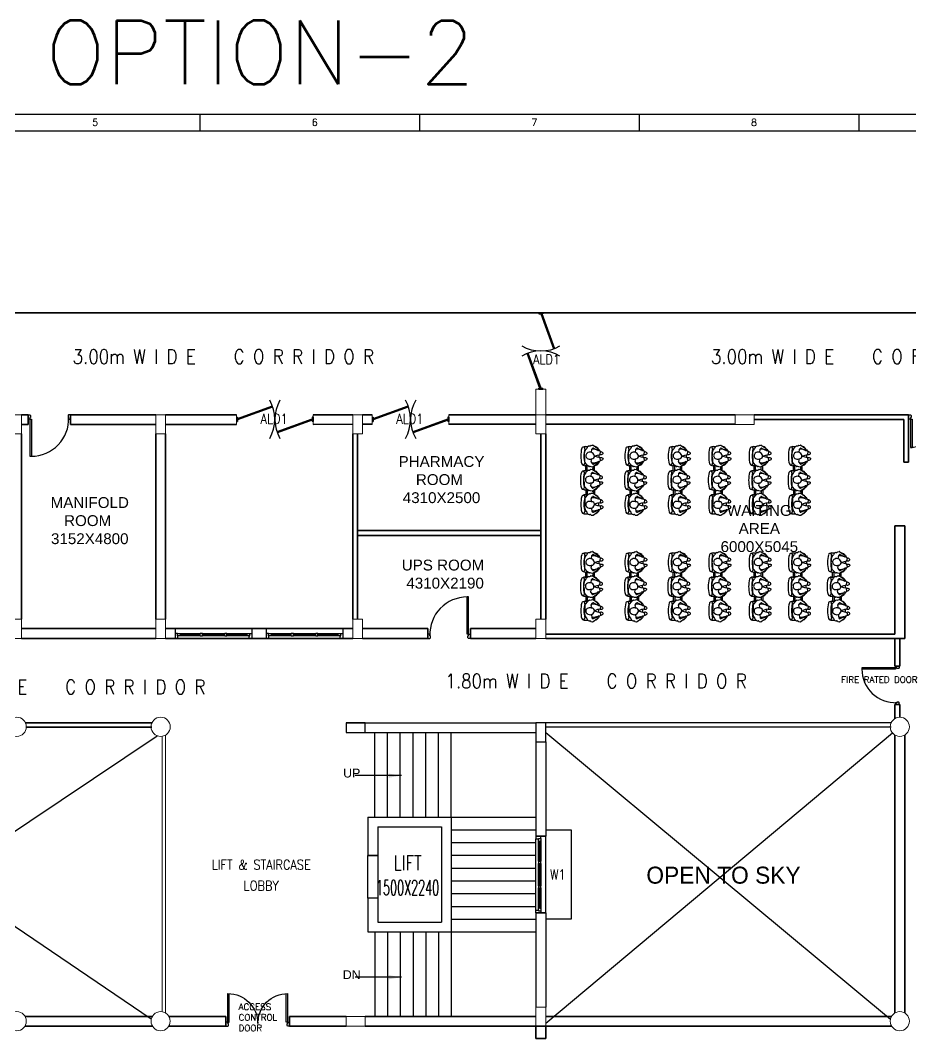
# Model space of a CAD drawing. Extents: x 2733443 to 3206532, y -1516114 to -1264405.
# Drawn here: x 3004107 to 3025033, y -1316070 to -1292125 of the extents above; entities that cross this region are included whole.
import ezdxf
from ezdxf.enums import TextEntityAlignment as Align

# ---------------------------------------------------------------- set-up
doc = ezdxf.new("R2010")
doc.units = 0
doc.header["$MEASUREMENT"] = 0
doc.linetypes.add('1', pattern=[0, 0, 0])
doc.layers.get('0').update_dxf_attribs({"color": 250, "linetype": '1'})
for name, color, linetype in [('ALD1', 7, 'Continuous'), ('DOOR', 40, 'Continuous'), ('FURN', 31, 'Continuous'), ('Plan', 44, 'Continuous'), ('Railing', 34, '1'), ('stairscas', 7, 'Continuous'), ('TEXT', 5, '1'), ('TITLE', 7, 'Continuous')]:
    doc.layers.add(name, color=color, linetype=linetype)
for name, color, linetype, lineweight in [('Column', 162, 'Continuous', 13), ('WALL', 7, '1', 35), ('windows', 4, 'Continuous', 0)]:
    doc.layers.add(name, color=color, linetype=linetype, lineweight=lineweight)
doc.styles.add('ARI', font='arial.ttf')
doc.styles.add('ARIAL', font='arial.ttf')
doc.styles.add('MSK', font='g13f12w.shx')
doc.styles.add('ROMANS', font='romans.shx')
doc.styles.add('RT', font='romant.shx')
doc.dimstyles.new('MM', dxfattribs={"dimscale": 0, "dimtxt": 230, "dimasz": 60, "dimexe": 100, "dimexo": 0.0625, "dimgap": 25, "dimtad": 0, "dimdec": 0, "dimzin": 0, "dimdsep": 46, "dimtxsty": 'ROMANS', "dimblk": 'OBLIQUE', "dimcen": 0.09, "dimdle": 100, "dimclrd": 5, "dimclre": 5, "dimclrt": 6, "dimadec": 0, "dimazin": 0, "dimtfac": 1, "dimtdec": 0, "dimtofl": 0, "dimtmove": 1, "dimatfit": 3, "dimfxl": 1, "dimfrac": 2, "dimtolj": 1, "dimtzin": 0, "dimarcsym": 0})

# ---------------------------------------------------------------- blocks, each defined once
blk = doc.blocks.new('21500')
at = {"layer": 'DOOR'}
for p, q in [((45, 100), (45, 770)), ((45, 770), (80, 770)), ((80, 100), (80, 770)), ((1420, 100), (1420, 770)), ((1455, 770), (1420, 770)), ((1455, 100), (1455, 770)), ((45, 100), (80, 100)), ((45, 0), (45, 2.5)), ((60, 15), (57.5, 15)), ((1455, 100), (1420, 100)), ((1440, 15), (1442.5, 15)), ((1455, 0), (1455, 2.5))]:
    blk.add_line(p, q, dxfattribs=at)
for points in [[(60, 65), (45, 65), (45, 100), (0, 100), (0, 0), (45, 0)], [(60, 15), (60, 65)], [(1440, 65), (1455, 65), (1455, 100), (1500, 100), (1500, 0), (1455, 0)], [(1440, 15), (1440, 65)]]:
    blk.add_lwpolyline(points, dxfattribs=at)
at = {"layer": 'DOOR', "color": 145}
for centre, start, end in [((45, 65), 0, 90), ((1455, 65), 90, 180)]:
    blk.add_arc(centre, 705, start, end, dxfattribs=at)
at = {"layer": 'DOOR'}
for centre, start, end in [((45, 15), 270, 0), ((1455, 15), 180, 270)]:
    blk.add_arc(centre, 12.5, start, end, dxfattribs=at)
blk = doc.blocks.new('Z$W@#5624')
at = {"layer": 'DOOR'}
for p, q in [((19, 470), (840, 769)), ((28, 446), (849, 745)), ((0, 400), (0, 499)), ((0, 499), (25, 499)), ((25, 400), (25, 499)), ((183, 529), (192, 506)), ((188, 518), (680, 697)), ((676, 709), (685, 685)), ((1798, 499), (1773, 499)), ((1773, 400), (1773, 499)), ((1798, 400), (1798, 499)), ((0, 400), (25, 400)), ((19, 470), (28, 446)), ((1770, 453), (949, 154)), ((1779, 429), (957, 130)), ((1610, 381), (1117, 202)), ((1614, 369), (1606, 393)), ((1779, 429), (1770, 453)), ((1798, 400), (1773, 400)), ((1113, 214), (1122, 190))]:
    blk.add_line(p, q, dxfattribs=at)
at = {"layer": 'DOOR', "color": 145}
for centre, start_param, end_param in [((0, 449), 2.617994, 3.665191), ((1798, 449), -0.523599, 0.523599)]:
    blk.add_ellipse(centre, major_axis=(-899, 0), ratio=1, start_param=start_param, end_param=end_param, dxfattribs=at)
blk = doc.blocks.new('A$C1BA14061')
at = {"layer": 'TITLE', "color": 7}
for p, q in [((0, 0), (203982, 0)), ((84942, -1290), (84942, 0)), ((101948, -1290), (101948, 0)), ((118954, -1290), (118954, 0)), ((135959, -1290), (135959, 0))]:
    blk.add_line(p, q, dxfattribs=at)
at = {"layer": 'TITLE'}
blk.add_line((1204, -1290), (202692, -1290), dxfattribs=at)
at = {"layer": 'TITLE', "color": 7, "style": 'ROMANS', "width": 1}
for s, p in [('5', (76802, -626)), ('6', (93808, -626)), ('7', (110813, -626)), ('8', (127819, -626))]:
    blk.add_text(s, height=535, dxfattribs=at).set_placement(p, align=Align.MIDDLE)
blk = doc.blocks.new('6w')
at = {"layer": 'Plan'}
for p, q in [((-36, 9.2), (-36, 0)), ((36, 9.2), (36, 0))]:
    blk.add_line(p, q, dxfattribs=at)
at = {"layer": 'Plan', "color": 143}
for p, q in [((-36, 9.2), (36, 9.2)), ((-33.5, 2.5), (-12.5, 2.5)), ((-33.5, 0), (33.5, 0)), ((-31, 4), (-31.5, 4)), ((-31.5, 3.25), (-31.5, 4)), ((-31.5, 3.61), (-12.5, 3.61)), ((-31.5, 3.25), (-31, 3.25)), ((-31, 4.5), (-31, 4)), ((-31, 2.5), (-31, 3.25)), ((-10.5, 3.61), (10.5, 3.61)), ((-10.5, 2.5), (10.5, 2.5)), ((34, 4.5), (12.5, 4.5)), ((12.5, 3.61), (31.5, 3.61)), ((12.5, 2.5), (33.5, 2.5)), ((31, 4.5), (31, 4)), ((31, 4), (31.5, 4)), ((31.5, 3.25), (31, 3.25)), ((31, 2.5), (31, 3.25)), ((31.5, 4), (31.5, 3.25))]:
    blk.add_line(p, q, dxfattribs=at)
at = {"layer": 'Plan', "color": 40}
for p, q in [((-12.5, 2.5), (-12.5, 4.5)), ((-12.5, 4.5), (-10.5, 4.5)), ((-10.5, 2.5), (-12.5, 2.5)), ((-10.5, 2.5), (-10.5, 4.5)), ((10.5, 4.5), (12.5, 4.5)), ((10.5, 2.5), (10.5, 4.5)), ((12.5, 2.5), (10.5, 2.5)), ((12.5, 2.5), (12.5, 4.5))]:
    blk.add_line(p, q, dxfattribs=at)
for points in [[(-34, 4.5), (-36, 4.5), (-36, 0), (-33.5, 0), (-33.5, 2.5), (-34, 2.5), (-34, 4.5)], [(34, 4.5), (36, 4.5), (36, 0), (33.5, 0), (33.5, 2.5), (34, 2.5), (34, 4.5)]]:
    blk.add_lwpolyline(points, close=True, dxfattribs=at)
at = {"layer": 'Plan', "color": 143}
for points in [[(-12.5, 4.5), (-34, 4.5)], [(10.5, 4.5), (-10.5, 4.5)]]:
    blk.add_lwpolyline(points, dxfattribs=at)
blk = doc.blocks.new('_Oblique')
at = {"color": 0, "linetype": 'ByBlock', "lineweight": -2}
blk.add_line((-0.5, -0.5), (0.5, 0.5), dxfattribs=at)
blk = doc.blocks.new('A$C718A0427')
at = {"layer": 'FURN', "color": 8}
for p, q in [((5, 278), (0, 248)), ((16, 299), (7, 285)), ((18, 330), (19, 309)), ((33, 419), (33, 357)), ((119, 419), (76, 385)), ((92, 261), (77, 249)), ((170, 271), (92, 261)), ((196, 434), (127, 423)), ((221, 433), (196, 434)), ((248, 438), (225, 433)), ((314, 425), (248, 438)), ((403, 426), (318, 425)), ((398, 279), (437, 249)), ((478, 363), (415, 421)), ((499, 334), (478, 363)), ((481, 423), (481, 359)), ((600, 403), (481, 403)), ((600, 370), (481, 370)), ((500, 302), (502, 322)), ((508, 282), (500, 302)), ((514, 248), (508, 282)), ((567, 258), (572, 292)), ((632, 155), (570, 245)), ((572, 292), (580, 312)), ((580, 312), (578, 332)), ((582, 344), (603, 373)), ((600, 433), (600, 369)), ((603, 373), (666, 431)), ((683, 289), (643, 259)), ((678, 436), (763, 435)), ((766, 435), (832, 448)), ((832, 448), (856, 443)), ((860, 443), (884, 444)), ((884, 444), (953, 433)), ((911, 281), (989, 271)), ((961, 429), (1004, 395)), ((989, 271), (1004, 259)), ((1078, 245), (1015, 155)), ((1048, 429), (1048, 367)), ((1048, 403), (1167, 403)), ((1048, 370), (1167, 370)), ((1063, 340), (1062, 319)), ((1065, 309), (1073, 295)), ((1076, 288), (1081, 258)), ((1134, 248), (1139, 282)), ((1139, 282), (1147, 302)), ((1147, 302), (1145, 322)), ((1149, 334), (1170, 363)), ((1167, 423), (1167, 359)), ((1170, 363), (1233, 421)), ((1250, 279), (1210, 249)), ((1245, 426), (1329, 425)), ((1333, 425), (1399, 438)), ((1399, 438), (1422, 433)), ((1427, 433), (1451, 434)), ((1451, 434), (1520, 423)), ((1478, 271), (1556, 261)), ((1528, 419), (1571, 385)), ((1556, 261), (1571, 249)), ((1615, 419), (1615, 357)), ((1630, 330), (1629, 309)), ((1632, 299), (1640, 285)), ((1643, 278), (1648, 248)), ((3, 235), (66, 144)), ((66, 144), (83, 123)), ((71, 228), (107, 150)), ((83, 123), (91, 118)), ((93, 115), (93, 109)), ((97, 102), (127, 82)), ((107, 150), (112, 136)), ((112, 136), (114, 127)), ((120, 105), (127, 100)), ((123, 93), (120, 105)), ((132, 86), (123, 93)), ((131, 101), (127, 111)), ((127, 100), (130, 99)), ((130, 99), (131, 101)), ((225, 102), (289, 102)), ((384, 109), (380, 99)), ((390, 93), (382, 86)), ((384, 98), (389, 103)), ((387, 82), (417, 102)), ((389, 103), (394, 107)), ((393, 103), (390, 93)), ((407, 150), (402, 136)), ((442, 228), (407, 150)), ((420, 109), (421, 115)), ((423, 118), (431, 123)), ((431, 123), (448, 144)), ((448, 144), (511, 235)), ((599, 203), (489, 203)), ((583, 235), (511, 235)), ((650, 133), (632, 155)), ((638, 238), (674, 160)), ((658, 128), (650, 133)), ((660, 119), (660, 125)), ((694, 92), (664, 112)), ((674, 160), (679, 146)), ((692, 113), (686, 117)), ((687, 113), (690, 103)), ((690, 103), (699, 96)), ((697, 108), (692, 113)), ((696, 119), (701, 109)), ((856, 112), (792, 112)), ((949, 96), (957, 103)), ((950, 111), (954, 121)), ((951, 109), (950, 111)), ((954, 110), (951, 109)), ((961, 115), (954, 110)), ((984, 112), (954, 92)), ((957, 103), (961, 115)), ((969, 146), (967, 137)), ((974, 160), (969, 146)), ((1009, 238), (974, 160)), ((988, 125), (987, 119)), ((998, 133), (990, 128)), ((1015, 155), (998, 133)), ((1049, 203), (1158, 203)), ((1071, 235), (1137, 235)), ((1199, 144), (1137, 235)), ((1217, 123), (1199, 144)), ((1205, 228), (1241, 150)), ((1225, 118), (1217, 123)), ((1227, 109), (1227, 115)), ((1261, 82), (1231, 102)), ((1241, 150), (1246, 136)), ((1259, 103), (1253, 107)), ((1254, 103), (1257, 93)), ((1257, 93), (1265, 86)), ((1264, 98), (1259, 103)), ((1263, 109), (1268, 99)), ((1423, 102), (1359, 102)), ((1516, 101), (1521, 111)), ((1518, 99), (1516, 101)), ((1516, 86), (1524, 93)), ((1521, 100), (1518, 99)), ((1528, 105), (1521, 100)), ((1551, 102), (1521, 82)), ((1524, 93), (1528, 105)), ((1536, 136), (1534, 127)), ((1541, 150), (1536, 136)), ((1576, 228), (1541, 150)), ((1555, 115), (1554, 109)), ((1565, 123), (1556, 118)), ((1582, 144), (1565, 123)), ((1645, 235), (1582, 144))]:
    blk.add_line(p, q, dxfattribs=at)
for points in [[(111, 138), (112, 153), (96, 222), (98, 260)], [(415, 266), (418, 222), (402, 153), (403, 138)], [(665, 276), (662, 232), (679, 163), (678, 148)], [(969, 148), (969, 163), (985, 232), (983, 270)], [(1232, 266), (1229, 222), (1246, 153), (1245, 138)], [(1536, 138), (1535, 153), (1552, 222), (1550, 260)]]:
    blk.add_lwpolyline(points, dxfattribs=at)
for points in [[(384, 82), (363, 59, -0.259848), (357, 57), (301, 66, -0.302547), (296, 71), (283, 128), (266, 180), (255, 193), (247, 180), (231, 128), (218, 71, -0.302547), (212, 66), (157, 57, -0.259848), (151, 59), (130, 82)], [(697, 92), (718, 69, 0.259848), (724, 67), (779, 76, 0.302547), (785, 81), (798, 138), (814, 190), (826, 203), (833, 190), (850, 138), (863, 81, 0.302547), (868, 76), (923, 67, 0.259848), (930, 69), (950, 92)], [(1264, 82), (1285, 59, 0.259848), (1291, 57), (1346, 66, 0.302547), (1352, 71), (1365, 128), (1381, 180), (1393, 193), (1400, 180), (1417, 128), (1430, 71, 0.302547), (1435, 66), (1490, 57, 0.259848), (1497, 59), (1517, 82)]]:
    blk.add_lwpolyline(points, format="xyb", dxfattribs=at)
for points in [[(306, 5, 0.28165), (326, 3, 0.281432), (363, 59, -0.259848), (357, 57), (301, 66, -0.302547), (296, 71, 0.254294)], [(775, 15, -0.28165), (755, 13, -0.281432), (718, 69, 0.259848), (724, 67), (779, 76, 0.302547), (785, 81, -0.254294)], [(1342, 5, -0.28165), (1322, 3, -0.281432), (1285, 59, 0.259848), (1291, 57), (1346, 66, 0.302547), (1352, 71, -0.254294)]]:
    blk.add_lwpolyline(points, format="xyb", close=True, dxfattribs=at)
for centre, radius, start, end in [((82, 465), 36.6, 105.639, 285.639), ((239, -97), 620, 88.3753, 105.639), ((274, -97), 620, 74.361, 91.6247), ((432, 465), 36.6, 254.361, 74.361), ((705, 429), 106, 151.0301, 180), ((649, 475), 36.6, 105.639, 285.639), ((806, -87), 620, 88.3753, 105.639), ((841, -87), 620, 74.361, 91.6247), ((999, 475), 36.6, 254.361, 74.361), ((942, 429), 106, 0, 28.9699), ((1216, 465), 36.6, 105.639, 285.639), ((1373, -97), 620, 88.3753, 105.639), ((1408, -97), 620, 74.361, 91.6247), ((1566, 465), 36.6, 254.361, 74.361), ((17, 245), 17.5, 170.8481, 214.7522), ((22, 276), 17.5, 148.0246, 170.8481), ((1, 308), 17.5, 328.0246, 2.8591), ((97, 303), 84.1, 104.4561, 161.4627), ((138, 419), 106, 151.0301, 180), ((87, 235), 17.5, 127.6009, 204.4875), ((239, -97), 547, 88.1581, 105.639), ((130, 405), 17.5, 99.3001, 128.6806), ((275, 307), 111, 141.3111, 195.5429), ((268, 306), 105, 195.5429, 253.9718), ((247, 330), 75.4, 33.3122, 141.3111), ((222, 450), 17.5, 267.1355, 281.8973), ((257, 265), 62.5, 253.9718, 8.0509), ((274, -97), 547, 74.361, 91.8419), ((223, 314), 104, 337.1497, 33.3122), ((318, 442), 17.5, 258.8982, 270.8191), ((316, 448), 179, 271.1807, 291.4261), ((387, 265), 17.5, 52.3991, 111.4261), ((403, 408), 17.5, 47.3161, 90.8191), ((427, 235), 17.5, 335.5125, 52.3991), ((375, 419), 106, 0, 28.9699), ((485, 324), 17.5, 354.2936, 36.1379), ((496, 245), 17.5, 325.2478, 9.1519), ((584, 255), 17.5, 170.8481, 214.7522), ((596, 334), 17.5, 143.8621, 185.7064), ((654, 245), 17.5, 127.6009, 204.4875), ((806, -87), 547, 88.1581, 105.639), ((678, 418), 17.5, 89.1809, 132.6839), ((693, 275), 17.5, 68.5739, 127.6009), ((765, 458), 179, 248.5739, 268.8193), ((857, 324), 104, 146.6878, 202.8503), ((824, 275), 62.5, 171.9491, 286.0282), ((763, 452), 17.5, 269.1809, 281.1018), ((834, 340), 75.4, 38.6889, 146.6878), ((841, -87), 547, 74.361, 91.8419), ((812, 316), 105, 286.0282, 344.4571), ((859, 460), 17.5, 258.1027, 272.8645), ((806, 317), 111, 344.4571, 38.6889), ((950, 416), 17.5, 51.3194, 80.6999), ((983, 313), 84.1, 18.5373, 75.5439), ((993, 245), 17.5, 335.5125, 52.3991), ((1079, 318), 17.5, 177.1409, 211.9754), ((1058, 286), 17.5, 9.1519, 31.9754), ((1063, 255), 17.5, 325.2478, 9.1519), ((1151, 245), 17.5, 170.8481, 214.7522), ((1163, 324), 17.5, 143.8621, 185.7064), ((1272, 419), 106, 151.0301, 180), ((1221, 235), 17.5, 127.6009, 204.4875), ((1373, -97), 547, 88.1581, 105.639), ((1245, 408), 17.5, 89.1809, 132.6839), ((1260, 265), 17.5, 68.5739, 127.6009), ((1332, 448), 179, 248.5739, 268.8193), ((1424, 314), 104, 146.6878, 202.8503), ((1391, 265), 62.5, 171.9491, 286.0282), ((1330, 442), 17.5, 269.1809, 281.1018), ((1401, 330), 75.4, 38.6889, 146.6878), ((1408, -97), 547, 74.361, 91.8419), ((1379, 306), 105, 286.0282, 344.4571), ((1426, 450), 17.5, 258.1027, 272.8645), ((1373, 307), 111, 344.4571, 38.6889), ((1517, 405), 17.5, 51.3194, 80.6999), ((1550, 303), 84.1, 18.5373, 75.5439), ((1560, 235), 17.5, 335.5125, 52.3991), ((1509, 419), 106, 0, 28.9699), ((1646, 308), 17.5, 177.1409, 211.9754), ((1625, 276), 17.5, 9.1519, 31.9754), ((1630, 245), 17.5, 325.2478, 9.1519), ((138, 208), 106, 190.1847, 244.5593), ((89, 115), 3.85, 3.5615, 58.3672), ((102, 109), 8.38, 183.5615, 235.7532), ((106, 108), 20.4, 6.9092, 68.3871), ((128, 86), 4.21, 251.3857, 341.4191), ((130, 85), 1.82, 341.4191, 51.447), ((220, 61), 70, 181.2733, 239.4641), ((190, 19), 19.3, 254.3632, 317.2828), ((157, 50), 64.2, 317.3296, 18.8978), ((384, 102), 5.12, 218.4181, 239.2946), ((382, 100), 2.26, 239.2946, 315.0334), ((383, 85), 1.82, 128.553, 198.5809), ((386, 86), 4.21, 198.5809, 288.6143), ((405, 107), 20.9, 103.9888, 173.5389), ((390, 105), 4.3, 322.4637, 18.4149), ((394, 133), 8.61, 315.435, 18.1784), ((412, 109), 8.38, 304.2468, 356.4385), ((375, 208), 106, 295.4407, 349.8153), ((425, 115), 3.85, 121.6328, 176.4385), ((705, 218), 106, 190.1847, 244.5593), ((656, 125), 3.85, 3.5615, 58.3672), ((669, 119), 8.38, 183.5615, 235.7532), ((687, 143), 8.61, 161.8216, 224.565), ((676, 117), 20.9, 6.4611, 76.0112), ((691, 115), 4.3, 161.5851, 217.5363), ((695, 96), 4.21, 251.3857, 341.4191), ((698, 110), 2.26, 224.9666, 300.7054), ((697, 95), 1.82, 341.4191, 51.447), ((697, 112), 5.12, 300.7054, 321.5819), ((924, 60), 64.2, 161.1022, 222.6704), ((891, 29), 19.3, 222.7172, 285.6368), ((860, 71), 70, 300.5359, 358.7267), ((950, 95), 1.82, 128.553, 198.5809), ((952, 96), 4.21, 198.5809, 288.6143), ((974, 118), 20.4, 111.6129, 173.0908), ((979, 119), 8.38, 304.2468, 356.4385), ((942, 218), 106, 295.4407, 349.8153), ((992, 125), 3.85, 121.6328, 176.4385), ((1272, 208), 106, 190.1847, 244.5593), ((1223, 115), 3.85, 3.5615, 58.3672), ((1235, 109), 8.38, 183.5615, 235.7532), ((1254, 133), 8.61, 161.8216, 224.565), ((1243, 107), 20.9, 6.4611, 76.0112), ((1257, 105), 4.3, 161.5851, 217.5363), ((1262, 86), 4.21, 251.3857, 341.4191), ((1265, 100), 2.26, 224.9666, 300.7054), ((1264, 85), 1.82, 341.4191, 51.447), ((1264, 102), 5.12, 300.7054, 321.5819), ((1491, 50), 64.2, 161.1022, 222.6704), ((1458, 19), 19.3, 222.7172, 285.6368), ((1427, 61), 70, 300.5359, 358.7267), ((1517, 85), 1.82, 128.553, 198.5809), ((1519, 86), 4.21, 198.5809, 288.6143), ((1541, 108), 20.4, 111.6129, 173.0908), ((1546, 109), 8.38, 304.2468, 356.4385), ((1509, 208), 106, 295.4407, 349.8153), ((1559, 115), 3.85, 121.6328, 176.4385)]:
    blk.add_arc(centre, radius, start, end, dxfattribs=at)
blk = doc.blocks.new('ddoor')
at = {"layer": 'DOOR', "lineweight": 25}
for p, q in [((50, 0), (-50, 0)), ((-50, 0), (-50, -45)), ((50, -45), (50, 0)), ((-50, -45), (-47, -45)), ((-35, -60), (-35, -57)), ((-35, -60), (15, -60)), ((15, -60), (15, -45)), ((15, -45), (50, -45)), ((50, -45), (720, -45)), ((50, -45), (50, -80)), ((50, -80), (720, -80)), ((50, -1420), (720, -1420)), ((50, -1455), (50, -1420)), ((-50, -1500), (-50, -1455)), ((-50, -1455), (-47, -1455)), ((50, -1500), (-50, -1500)), ((50, -1500), (-50, -1500)), ((-35, -1440), (-35, -1442)), ((-35, -1440), (15, -1440)), ((15, -1440), (15, -1455)), ((15, -1455), (50, -1455)), ((50, -1455), (720, -1455)), ((50, -1455), (50, -1500))]:
    blk.add_line(p, q, dxfattribs=at)
for centre, start, end in [((-35, -45), 180, 270), ((-35, -1455), 90, 180)]:
    blk.add_arc(centre, 12.5, start, end, dxfattribs=at)
at = {"layer": 'DOOR', "color": 146, "lineweight": 25, "true_color": 0x105689}
for centre, start, end in [((15, -45), 270, 0), ((15, -1455), 0, 90)]:
    blk.add_arc(centre, 705, start, end, dxfattribs=at)
blk = doc.blocks.new('A$C19B8274B')
at = {"layer": 'DOOR'}
for p, q in [((-45, 925), (-80, 925)), ((-80, 50), (-80, 925)), ((-45, 50), (-45, 925)), ((-45, 50), (-80, 50)), ((-955, -50), (-955, -47.5)), ((-940, -35), (-942.5, -35)), ((-60, -35), (-57.5, -35)), ((-45, -50), (-45, -47.5))]:
    blk.add_line(p, q, dxfattribs=at)
for points in [[(-940, 15), (-955, 15), (-955, 50), (-1000, 50), (-1000, -50), (-955, -50)], [(-940, -35), (-940, 15)], [(-60, 15), (-45, 15), (-45, 50), (0, 50), (0, -50), (-45, -50)], [(-60, -35), (-60, 15)]]:
    blk.add_lwpolyline(points, dxfattribs=at)
at = {"layer": 'DOOR', "color": 145}
blk.add_arc((-80, 50), 875, 90, 182.29244, dxfattribs=at)
at = {"layer": 'DOOR'}
for centre, start, end in [((-955, -35), 270, 0), ((-45, -35), 180, 270)]:
    blk.add_arc(centre, 12.5, start, end, dxfattribs=at)

msp = doc.modelspace()

# ---------------------------------------------------------------- linework, layer by layer
at = {"layer": 'Column'}
for points in [[(3003906.5984, -1301849.3945), (3004136.5984, -1301849.3945), (3004136.5984, -1301399.3945), (3003906.5984, -1301399.3945)], [(3007518.265, -1301849.3945), (3007288.265, -1301849.3945), (3007288.265, -1301399.3945), (3007518.265, -1301399.3945)], [(3012148.265, -1301849.3945), (3011918.265, -1301849.3945), (3011918.265, -1301399.3945), (3012148.265, -1301399.3945)], [(3020908.1809, -1301399.3945), (3020908.1809, -1301629.3945), (3021358.1809, -1301629.3945), (3021358.1809, -1301399.3945)], [(3003906.5984, -1306659.3945), (3004136.5984, -1306659.3945), (3004136.5984, -1306209.3945), (3003906.5984, -1306209.3945)], [(3007288.265, -1306659.3945), (3007518.265, -1306659.3945), (3007518.265, -1306209.3945), (3007288.265, -1306209.3945)], [(3011918.265, -1306659.3945), (3012148.265, -1306659.3945), (3012148.265, -1306209.3945), (3011918.265, -1306209.3945)], [(3016226.5884, -1306659.3945), (3016456.5884, -1306659.3945), (3016456.5884, -1306209.3945), (3016226.5884, -1306209.3945)], [(3016456.5884, -1315329.3945), (3016226.5884, -1315329.3945), (3016226.5884, -1315779.3945), (3016456.5884, -1315779.3945)], [(3011763.4867, -1315549.3945), (3011763.4867, -1315779.3945), (3012213.4867, -1315779.3945), (3012213.4867, -1315549.3945)]]:
    msp.add_lwpolyline(points, close=True, dxfattribs=at)
msp.add_lwpolyline([(3016456.5884, -1301849.3945), (3016456.5884, -1301399.3945), (3016226.5884, -1301399.3945), (3016226.5884, -1301849.3945), (3016456.5884, -1301849.3945)], dxfattribs=at)
at = {"layer": 'Column', "color": 3}
for centre in [(3004021.5984, -1308736.8945), (3007404.766, -1308736.8945), (3024778.265, -1308736.8945), (3004021.5984, -1315659.3945), (3007403.265, -1315659.3945), (3024778.265, -1315659.3945)]:
    msp.add_circle(centre, 225, dxfattribs=at)
at = {"layer": 'Railing', "color": 251, "lineweight": 5}
for p, q in [((3024663.265, -1301399.3945), (3021358.1809, -1301399.3945)), ((3007443.265, -1308958.5763), (3007443.265, -1315437.9786)), ((3007518.265, -1308931.17), (3007518.265, -1315466.0037))]:
    msp.add_line(p, q, dxfattribs=at)
at = {"layer": 'stairscas', "color": 251, "ltscale": 500}
for p, q in [((3011763.4867, -1308644.3945), (3016226.5884, -1308644.3945)), ((3024573.1583, -1308644.3945), (3016456.5884, -1308644.3945)), ((3024573.1583, -1308744.3945), (3016456.5884, -1308744.3945)), ((2997346.8754, -1308943.7113), (3007185.0383, -1315604.6031)), ((2997459.8215, -1315559.3945), (3007325.2807, -1308947.387)), ((3011763.4867, -1308874.3945), (3016226.5884, -1308874.3945)), ((3012436.5884, -1310859.3945), (3012436.5884, -1308874.3945)), ((3012736.5884, -1310859.3945), (3012736.5884, -1308874.3945)), ((3013036.5884, -1310859.3945), (3013036.5884, -1308874.3945)), ((3013336.5884, -1310859.3945), (3013336.5884, -1308874.3945)), ((3013636.5884, -1310859.3945), (3013636.5884, -1308874.3945)), ((3013936.5884, -1310859.3945), (3013936.5884, -1308874.3945)), ((3014236.5884, -1310859.3945), (3014236.5884, -1308874.3945)), ((3016456.5884, -1308874.3945), (3024558.0421, -1315613.2768)), ((3016456.5884, -1315704.3945), (3024604.2667, -1308879.5465)), ((3016226.5884, -1309094.3945), (3016226.5884, -1311311.8945)), ((3016456.5884, -1309094.3945), (3016456.5884, -1311311.8945)), ((3012276.5884, -1310859.3945), (3012276.5884, -1311763.9265)), ((3012276.5884, -1310859.3945), (3014236.5884, -1310859.3945)), ((3014236.5884, -1310859.3945), (3016226.5884, -1310859.3945)), ((3014236.5884, -1310859.3945), (3014236.5884, -1313559.3945)), ((3012506.5884, -1311089.3945), (3012506.5884, -1311763.9265)), ((3012506.5884, -1311089.3945), (3014006.5884, -1311089.3945)), ((3014006.5884, -1311089.3945), (3014006.5884, -1313329.3945)), ((3014236.5884, -1311159.3945), (3016226.5884, -1311159.3945)), ((3016226.5884, -1311311.8945), (3016456.5884, -1311311.8945)), ((3014236.5884, -1311459.3945), (3016226.5884, -1311459.3945)), ((3012506.5884, -1311763.9265), (3012276.5884, -1311763.9265)), ((3014236.5884, -1311759.3945), (3016226.5884, -1311759.3945)), ((3014236.5884, -1312059.3945), (3016226.5884, -1312059.3945)), ((3014236.5884, -1312359.3945), (3016226.5884, -1312359.3945)), ((3012506.5884, -1312763.9265), (3012276.5884, -1312763.9265)), ((3012276.5884, -1312763.9265), (3012276.5884, -1313559.3945)), ((3012506.5884, -1312763.9265), (3012506.5884, -1313329.3945)), ((3014236.5884, -1312659.3945), (3016226.5884, -1312659.3945)), ((3014236.5884, -1312959.3945), (3016226.5884, -1312959.3945)), ((3012506.5884, -1313329.3945), (3014006.5884, -1313329.3945)), ((3014236.5884, -1313259.3945), (3016226.5884, -1313259.3945)), ((3016226.5884, -1313111.8945), (3016226.5884, -1315329.3945)), ((3016226.5884, -1313111.8945), (3016456.5884, -1313111.8945)), ((3016456.5884, -1313111.8945), (3016456.5884, -1315329.3945)), ((3012276.5884, -1313559.3945), (3014236.5884, -1313559.3945)), ((3012436.5884, -1313559.3945), (3012436.5884, -1315549.3945)), ((3012736.5884, -1313559.3945), (3012736.5884, -1315549.3945)), ((3013036.5884, -1313559.3945), (3013036.5884, -1315549.3945)), ((3013336.5884, -1313559.3945), (3013336.5884, -1315549.3945)), ((3013636.5884, -1313559.3945), (3013636.5884, -1315549.3945)), ((3013936.5884, -1313559.3945), (3013936.5884, -1315549.3945)), ((3014236.5884, -1313559.3945), (3016226.5884, -1313559.3945)), ((3014236.5884, -1313559.3945), (3014236.5884, -1315549.3945))]:
    msp.add_line(p, q, dxfattribs=at)
for points in [[(3011763.4867, -1308644.3945), (3011763.4867, -1308874.3945), (3012213.4867, -1308874.3945), (3012213.4867, -1308644.3945)], [(3016456.5884, -1308644.3945), (3016226.5884, -1308644.3945), (3016226.5884, -1309094.3945), (3016456.5884, -1309094.3945)], [(3012276.5884, -1311763.9265), (3012506.5884, -1311763.9265), (3012506.5884, -1312763.9265), (3012276.5884, -1312763.9265)]]:
    msp.add_lwpolyline(points, close=True, dxfattribs=at)
msp.add_lwpolyline([(3016456.5883, -1311161.8945), (3017056.5884, -1311161.8945), (3017056.5884, -1313261.8945), (3016456.5883, -1313261.8945)], dxfattribs=at)
at = {"layer": 'WALL', "color": 251}
msp.add_line((3031593.1809, -1298999.3945), (2985435.765, -1298999.3945), dxfattribs=at)
at = {"layer": 'WALL', "color": 251, "lineweight": 5}
for p, q in [((3016226.5884, -1300799.3945), (3016456.5884, -1300799.3945)), ((3016226.5884, -1301399.3945), (3016226.5884, -1300799.3945)), ((3016456.5884, -1301399.3945), (3016456.5884, -1300799.3945)), ((3009188.2449, -1301399.3945), (3009188.2449, -1301629.3945)), ((3010988.2449, -1301399.3945), (3010988.2449, -1301629.3945)), ((3012378.5565, -1301399.3945), (3012148.265, -1301399.3945)), ((3012378.5565, -1301399.3945), (3012148.265, -1301399.3945)), ((3012378.5565, -1301399.3945), (3012378.5565, -1301629.3945)), ((3012378.5565, -1301399.3945), (3012378.5565, -1301629.3945)), ((3014178.5565, -1301399.3945), (3016226.5884, -1301399.3945)), ((3014178.5565, -1301399.3945), (3014178.5565, -1301629.3945)), ((3014178.5565, -1301399.3945), (3014178.5565, -1301629.3945)), ((3012148.265, -1301629.3945), (3012378.5565, -1301629.3945)), ((3012148.265, -1301629.3945), (3012378.5565, -1301629.3945)), ((3012148.265, -1301629.3945), (3012378.5565, -1301629.3945)), ((3012148.265, -1301629.3945), (3012378.5565, -1301629.3945)), ((3012378.5565, -1301624.3945), (3012378.5565, -1301629.3945)), ((3014178.5565, -1301624.3945), (3014178.5565, -1301629.3945)), ((3014178.5565, -1301629.3945), (3016226.5884, -1301629.3945))]:
    msp.add_line(p, q, dxfattribs=at)
at = {"layer": 'WALL'}
for p, q in [((3004136.5984, -1301399.3945), (3004286.5984, -1301399.3945)), ((3004286.5984, -1301399.3945), (3004286.5984, -1301629.3945)), ((3005286.5984, -1301399.3945), (3007288.265, -1301399.3945)), ((3005286.5984, -1301399.3945), (3005286.5984, -1301629.3945)), ((3007518.265, -1301399.3945), (3009188.2449, -1301399.3945)), ((3010988.2449, -1301399.3945), (3011918.265, -1301399.3945)), ((3012148.265, -1301399.3945), (3012378.5565, -1301399.3945)), ((3014178.5565, -1301399.3945), (3016226.5884, -1301399.3945)), ((3016456.5884, -1301399.3945), (3020908.1809, -1301399.3945)), ((3021358.1809, -1301399.3945), (3024663.265, -1301399.3945)), ((3024870.765, -1301514.3945), (3021358.1809, -1301514.3945)), ((3024663.265, -1301399.3945), (3024985.765, -1301399.3945)), ((3024870.765, -1302514.3945), (3024870.765, -1301514.3945)), ((3024985.765, -1301399.3945), (3024985.765, -1301514.3945)), ((3024985.765, -1301514.3945), (3024985.765, -1302514.3945)), ((3004136.5984, -1301629.3945), (3004286.5984, -1301629.3945)), ((3004136.5984, -1301849.3945), (3004136.5984, -1306209.3945)), ((3005286.5984, -1301629.3945), (3007288.265, -1301629.3945)), ((3007288.265, -1301849.3945), (3007288.265, -1306209.3945)), ((3007518.265, -1301629.3945), (3009188.2449, -1301629.3945)), ((3007518.265, -1301849.3945), (3007518.265, -1306209.3945)), ((3010988.2449, -1301626.7022), (3011918.265, -1301624.3945)), ((3011918.265, -1301849.3945), (3011918.265, -1306209.3945)), ((3012033.265, -1301849.3945), (3012033.265, -1306209.3945)), ((3012148.265, -1301624.3945), (3012378.5565, -1301624.3945)), ((3014178.5565, -1301624.3945), (3016226.5884, -1301624.3945)), ((3016341.5884, -1301849.3945), (3016341.5884, -1306209.3945)), ((3016456.5884, -1301624.3945), (3018548.265, -1301624.3945)), ((3016456.5884, -1301849.3945), (3016456.5884, -1306209.3945)), ((3018548.265, -1301624.3945), (3020908.1809, -1301624.3945)), ((3024985.765, -1302514.3945), (3024870.765, -1302514.3945)), ((3016341.5884, -1304124.3949), (3012033.265, -1304124.3949)), ((3012033.265, -1304239.3947), (3016341.5884, -1304239.3947)), ((3024663.265, -1304014.3945), (3024663.265, -1306559.3945)), ((3024663.265, -1304014.3945), (3024893.265, -1304014.3945)), ((3024893.265, -1304014.3945), (3024893.265, -1306659.3945)), ((3004286.5984, -1306429.3945), (3004136.5984, -1306429.3945)), ((3004286.5984, -1306429.3945), (3007288.265, -1306429.3945)), ((3007518.265, -1306429.3945), (3007668.265, -1306429.3945)), ((3007668.265, -1306429.3945), (3009903.265, -1306429.3945)), ((3009903.265, -1306429.3945), (3011918.265, -1306429.3945)), ((3012148.265, -1306429.3945), (3013437.4267, -1306429.3945)), ((3013437.4267, -1306429.3945), (3013688.4267, -1306429.3945)), ((3013688.4267, -1306429.3945), (3013688.4267, -1306659.3945)), ((3014688.4267, -1306429.3945), (3014688.4267, -1306659.3945)), ((3014688.4267, -1306429.3945), (3016226.5884, -1306429.3945)), ((3016456.5884, -1306559.3945), (3018548.265, -1306559.3945)), ((3018548.265, -1306559.3945), (3024663.265, -1306559.3945)), ((3004136.5984, -1306659.3945), (3004286.5984, -1306659.3945)), ((3004286.5984, -1306659.3945), (3007288.265, -1306659.3945)), ((3007518.265, -1306659.3945), (3007668.265, -1306659.3945)), ((3007668.265, -1306659.3945), (3011918.265, -1306659.3945)), ((3012148.265, -1306659.3945), (3013437.4267, -1306659.3945)), ((3013437.4267, -1306659.3945), (3013688.4267, -1306659.3945)), ((3014688.4267, -1306659.3945), (3016226.5884, -1306659.3945)), ((3016456.5884, -1306659.3945), (3024893.265, -1306659.3945)), ((3024663.265, -1306659.3945), (3024663.265, -1307311.3945)), ((3024778.265, -1307311.3945), (3024778.265, -1306659.3945)), ((3024663.265, -1307311.3945), (3024778.265, -1307311.3945)), ((3024663.265, -1308211.3945), (3024778.265, -1308211.3945)), ((3024663.265, -1308211.3945), (3024663.265, -1308543.5037)), ((3024778.265, -1308511.8945), (3024778.265, -1308211.3945)), ((3007199.6593, -1308644.3945), (3004226.705, -1308644.3945)), ((3007199.6593, -1308744.3945), (3004246.4733, -1308744.3945)), ((3024663.265, -1308930.2853), (3024663.265, -1315466.0037)), ((3024893.265, -1308930.2853), (3024893.265, -1315466.0037)), ((3004217.8762, -1315549.3945), (3007206.9872, -1315549.3945)), ((3007599.5429, -1315549.3945), (3008936.6353, -1315549.3945)), ((3008936.6353, -1315779.3945), (3008936.6353, -1315549.3945)), ((3010436.6353, -1315549.3945), (3011763.4867, -1315549.3945)), ((3010436.6353, -1315779.3945), (3010436.6353, -1315549.3945)), ((3012213.4867, -1315549.3945), (3016226.5884, -1315549.3945)), ((3016456.5884, -1315549.3945), (3024581.9872, -1315549.3945)), ((3004211.927, -1315779.3945), (3007212.9364, -1315779.3945)), ((3007593.5937, -1315779.3945), (3008936.6353, -1315779.3945)), ((3010436.6353, -1315779.3945), (3011763.4867, -1315779.3945)), ((3012213.4867, -1315779.3945), (3024587.9364, -1315779.3945)), ((3016226.5884, -1316069.7228), (3016226.5884, -1315779.3945)), ((3016456.5884, -1316069.7228), (3016456.5884, -1315784.2192)), ((3016226.5884, -1316069.7228), (3016456.5884, -1316069.7228))]:
    msp.add_line(p, q, dxfattribs=at)
at = {"layer": 'WALL', "linetype": 'ByBlock'}
msp.add_line((3016226.5884, -1316069.7228), (3016456.5884, -1316069.7228), dxfattribs=at)

# ---------------------------------------------------------------- block references
at = {"layer": 'DOOR', "color": 251, "linetype": 'Continuous', "lineweight": 5, "xscale": 1.001247151754797, "yscale": 1.001247151754797, "zscale": 1.001247151754797}
for p, rotation in [((3015891.5884, -1298999.3945), 270), ((3010988.2449, -1301055.8818), 180), ((3014178.5565, -1301055.8818), 180)]:
    msp.add_blockref('Z$W@#5624', p, dxfattribs=dict(at, rotation=rotation))
at = {"layer": 'DOOR', "linetype": 'Continuous', "rotation": 180}
msp.add_blockref('A$C19B8274B', (3004286.5984, -1301449.3945), dxfattribs=at)
at = {"layer": 'DOOR', "linetype": 'Continuous', "xscale": -1, "rotation": 180}
msp.add_blockref('21500', (3024985.765, -1301399.3945), dxfattribs=at)
at = {"layer": 'DOOR', "linetype": 'Continuous'}
msp.add_blockref('A$C19B8274B', (3014688.4267, -1306609.3945), dxfattribs=at)
at = {"layer": 'DOOR', "linetype": 'Continuous', "xscale": 0.8999999999999999, "yscale": 0.8999999999999999, "zscale": 0.8999999999999999, "rotation": 90}
msp.add_blockref('A$C19B8274B', (3024720.765, -1307311.3945), dxfattribs=at)
at = {"layer": 'FURN', "color": 251, "lineweight": 5, "rotation": 89.99999999999999}
for p in [(3017803.3442, -1303762.7692), (3018838.0076, -1303762.7692), (3019856.7534, -1303762.7692), (3020808.7534, -1303762.7692), (3021758.7534, -1303762.7692), (3022683.7534, -1303762.7692), (3017803.3442, -1306265.0418), (3018838.0076, -1306265.0418), (3019856.7534, -1306265.0418), (3020808.7534, -1306265.0418), (3021758.7534, -1306265.0418), (3022683.7534, -1306265.0418), (3023603.5853, -1306265.0418)]:
    msp.add_blockref('A$C718A0427', p, dxfattribs=at)
at = {"layer": 'stairscas', "color": 251, "ltscale": 500, "xscale": -25, "yscale": 25, "zscale": 24.99999999999242, "rotation": 270}
msp.add_blockref('6w', (3016226.5884, -1312211.8945), dxfattribs=at)
at = {"layer": 'TITLE', "xscale": 0.3035552556082519, "yscale": 0.3035553943041123, "zscale": 0.3035553665695551}
msp.add_blockref('A$C1BA14061', (2982551.6742, -1294331.5731), dxfattribs=at)
at = {"layer": 'WALL', "xscale": -1, "rotation": 270}
msp.add_blockref('ddoor', (3010436.6353, -1315729.3945), dxfattribs=at)
at = {"layer": 'windows', "color": 251, "lineweight": 5, "xscale": -25, "yscale": 25, "zscale": 24.99999999999242}
for p in [(3008648.265, -1306659.3945), (3010788.265, -1306659.3945)]:
    msp.add_blockref('6w', p, dxfattribs=at)

# ---------------------------------------------------------------- texts
at = {"layer": 'ALD1', "color": 251, "lineweight": 5, "style": 'ROMANS', "width": 0.85}
for p in [(3016475.2717, -1300213.1856), (3010071.479, -1301609.9354), (3013261.7906, -1301609.9354), (3013261.7906, -1301609.9354)]:
    msp.add_text('ALD1', height=230, dxfattribs=at).set_placement(p, align=Align.CENTER)
at = {"layer": 'stairscas', "color": 251, "ltscale": 500, "style": 'ARI'}
for s, p in [('UP', (3011895.4825, -1309928.5324)), ('DN', (3011895.4825, -1314669.5299))]:
    msp.add_text(s, height=208.08, dxfattribs=at).set_placement(p, align=Align.CENTER)
at = {"layer": 'stairscas', "color": 251, "ltscale": 500, "width": 0.85}
for s, style, p in [('LIFT & STAIRCASE', 'RT', (3009767.5055, -1312095.4339)), ('W1', 'ROMANS', (3016739.9225, -1312324.0751)), ('LOBBY', 'RT', (3009767.5055, -1312588.9128))]:
    msp.add_text(s, height=230, dxfattribs=dict(at, style=style)).set_placement(p, align=Align.CENTER)
at = {"layer": 'stairscas', "color": 251, "ltscale": 500, "attachment_point": 8}
for s, insert, char_height, width, style in [('{\\W0.75;LIFT\\P\\W0.55;1500X2240}', (3013208.7739, -1312694.2247), 350, 1732.234699, 'ROMANS'), ('OPEN TO SKY', (3020634.2178, -1312431.3301), 400, 8187.231718, 'MSK')]:
    msp.add_mtext(s, dxfattribs=dict(at, insert=insert, char_height=char_height, width=width, style=style))
at = {"layer": 'TEXT', "linetype": 'Continuous', "lineweight": 5, "style": 'RT', "width": 0.85}
for p in [(3008877.9438, -1300198.8272), (3008877.9438, -1300198.8272), (3023882.5716, -1300198.8272), (3023882.5716, -1300198.8272)]:
    msp.add_text('3.00m W I D E   C O R R I D O R', height=336.6, dxfattribs=at).set_placement(p, align=Align.CENTER)
at = {"layer": 'TEXT', "linetype": 'Continuous', "style": 'RT', "width": 0.85}
for p in [(3017641.1903, -1307829.9625), (3004915.8684, -1307966.2183)]:
    msp.add_text('1.80m W I D E   C O R R I D O R', height=336.6, dxfattribs=at).set_placement(p, align=Align.CENTER)
at = {"layer": 'TEXT', "char_height": 255, "width": 2454.157572, "attachment_point": 5, "style": 'ARIAL'}
for s, insert in [('PHARMACY ROOM  4310X2500', (3014006.7531, -1302925.7058)), ('MANIFOLD ROOM  3152X4800', (3005737.8353, -1303890.7182)), ('WAITING AREA 6000X5045', (3021476.9571, -1304076.4342)), ('UPS ROOM  4310X2190', (3014090.6666, -1305148.243))]:
    msp.add_mtext(s, dxfattribs=dict(at, insert=insert))
at = {"layer": 'TEXT', "char_height": 150, "attachment_point": 1, "style": 'ROMANS'}
for s, width, insert in [('FIRE RATED DOOR', 2226.227209, (3023402.1355, -1307551.7808)), ('ACCESS CONTROL DOOR', 1212.859684, (3009236.8983, -1315246.0206))]:
    msp.add_mtext_dynamic_manual_height_columns(s, width=width, gutter_width=1000, heights=[0], dxfattribs=dict(at, insert=insert))
at = {"layer": 'WALL', "insert": (3004695.4278, -1292125.3325), "char_height": 1500, "attachment_point": 1, "style": 'ROMANS'}
msp.add_mtext_dynamic_manual_height_columns('OPTION-2', width=44096.468564, gutter_width=1000, heights=[0], dxfattribs=at)

# ---------------------------------------------------------------- leaders
at = {"layer": 'stairscas', "color": 251, "ltscale": 500}
for points in [[(3013062.1357, -1309885.4426), (3011977.4943, -1309885.4426)], [(3013062.1357, -1314626.44), (3011977.4943, -1314626.44)]]:
    msp.add_leader(points, dimstyle='MM', override={"dimscale": 1, "dimasz": 300, "dimclrd": 256}, dxfattribs=at)

doc.saveas('drawing.dxf')
